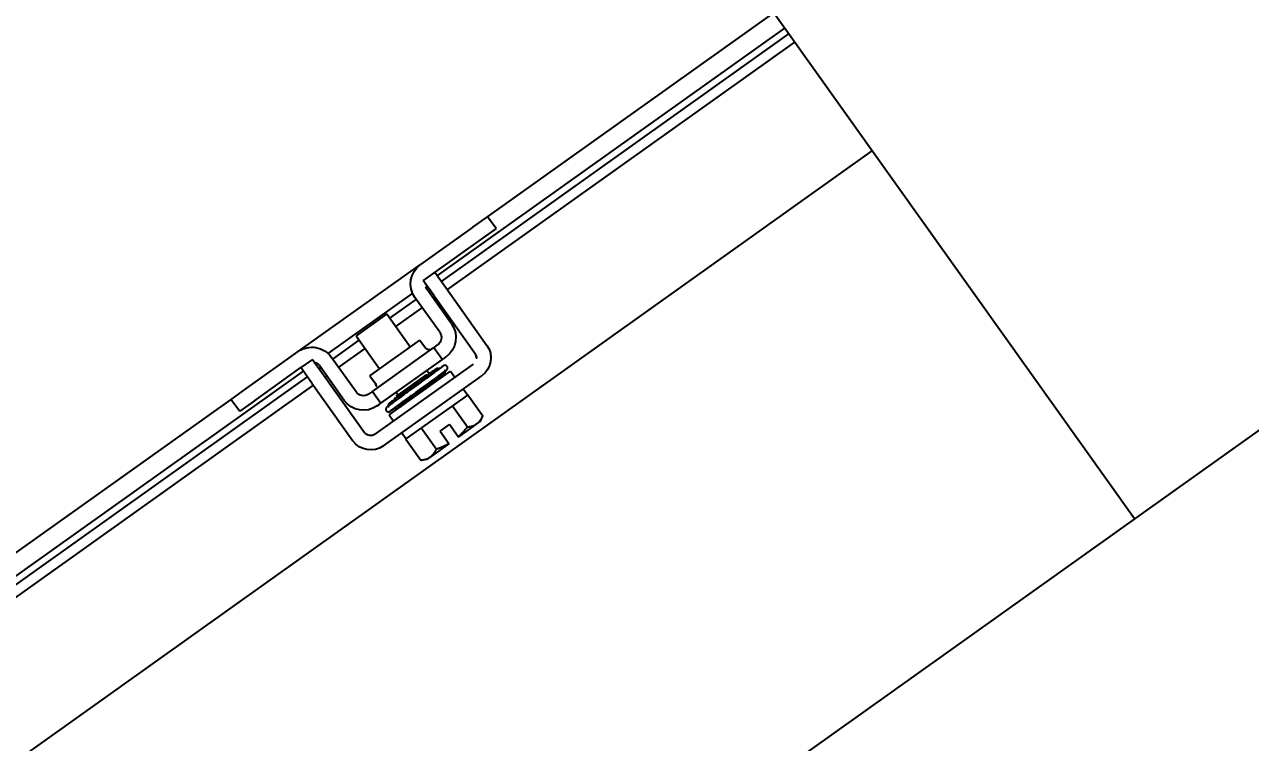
# Model space of a CAD drawing. Header units: feet. Extents: x 2321988 to 2329858, y 6722724 to 6730499.
# Drawn here: x 2326047.13 to 2326047.808, y 6726808.581 to 6726808.978 of the extents above; entities that cross this region are included whole.
import ezdxf

# ---------------------------------------------------------------- set-up
doc = ezdxf.new("R2010")
doc.units = ezdxf.units.FT
doc.header["$MEASUREMENT"] = 0
doc.header["$PDSIZE"] = 5
doc.layers.add('BESS Dimensions', color=3, linetype='Continuous')
doc.layers.add('C-BESS-EQUIPMENT', color=255, linetype='Continuous')
doc.styles.add('TG_DIMS', font='arial.ttf')
doc.dimstyles.new('TG-PROPOSED-ANNO', dxfattribs={"dimtxt": 0.1, "dimasz": 0.1, "dimexe": 0.05, "dimexo": 0.05, "dimgap": 0.02, "dimtad": 0, "dimtih": 1, "dimtoh": 1, "dimdsep": 46, "dimtxsty": 'TG_DIMS', "dimcen": 0, "dimclrd": 256, "dimclre": 256, "dimclrt": 256, "dimaunit": 1, "dimadec": 6, "dimazin": 2, "dimtfac": 1, "dimtofl": 0, "dimtmove": 1, "dimatfit": 3, "dimfxl": 1, "dimtolj": 1, "dimtzin": 0, "dimarcsym": 0})

# ---------------------------------------------------------------- blocks, each defined once
blk = doc.blocks.new('Midpoint Site Plan$0$GA 34.5kV 10MVAR Cap Bank top')
at = {"color": 0}
for p, q in [((23.5, 36.481), (-23.5, 36.481)), ((-18.565, 36.481), (-18.565, 31.352)), ((-28.9051, 33.4855), (-18.565, 33.4855)), ((-22.1586, 33.437), (-22.1921, 33.4177)), ((-22.1921, 33.247), (-22.1921, 33.4177)), ((-22.1347, 33.437), (-22.1586, 33.437)), ((-22.1347, 33.437), (-22.1233, 33.437)), ((-21.9771, 33.437), (-22.1233, 33.437)), ((-22.0657, 33.4177), (-22.0659, 33.4177)), ((-22.0659, 33.247), (-22.0659, 33.4177)), ((-22.0657, 33.247), (-22.0657, 33.4177)), ((-21.9771, 33.4353), (-21.9771, 33.437)), ((-21.9771, 33.336), (-21.9771, 33.4353)), ((-21.7559, 33.437), (-21.9021, 33.437)), ((-21.9021, 33.437), (-21.9021, 33.4353)), ((-21.9021, 33.4353), (-21.9021, 33.336)), ((-21.8132, 33.4177), (-21.8135, 33.4177)), ((-21.8135, 33.247), (-21.8135, 33.4177)), ((-21.8132, 33.247), (-21.8132, 33.4177)), ((-21.7559, 33.437), (-21.7445, 33.437)), ((-21.7206, 33.437), (-21.7445, 33.437)), ((-21.7206, 33.437), (-21.6871, 33.4177)), ((-21.6871, 33.247), (-21.6871, 33.4177)), ((-21.9771, 33.336), (-21.9021, 33.336)), ((-22.3396, 33.197), (-21.5396, 33.197)), ((-22.1921, 33.247), (-22.1895, 33.247)), ((-22.1896, 33.197), (-22.1896, 33.247)), ((-22.1895, 33.247), (-22.0685, 33.247)), ((-22.0685, 33.247), (-22.0659, 33.247)), ((-22.0657, 33.247), (-22.0659, 33.247)), ((-22.0657, 33.247), (-22.0606, 33.247)), ((-22.0606, 33.247), (-21.8186, 33.247)), ((-21.8186, 33.247), (-21.8135, 33.247)), ((-21.8132, 33.247), (-21.8135, 33.247)), ((-21.8132, 33.247), (-21.8107, 33.247)), ((-21.8107, 33.247), (-21.6896, 33.247)), ((-21.6896, 33.197), (-21.6896, 33.247)), ((-21.6896, 33.247), (-21.6871, 33.247)), ((-22.3396, 33.102), (-21.5396, 33.102)), ((-22.1896, 33.052), (-22.1896, 33.102)), ((-21.6896, 33.052), (-21.6896, 33.102)), ((-22.4846, 32.582), (-22.4846, 33.052)), ((-22.3896, 32.582), (-22.3896, 33.052)), ((-22.1896, 33.052), (-21.6896, 33.052)), ((-21.4896, 32.582), (-21.4896, 33.052)), ((-21.3946, 32.582), (-21.3946, 33.052)), ((-22.2201, 32.957), (-22.2061, 32.957)), ((-22.2061, 32.957), (-22.1901, 32.957)), ((-22.1901, 32.957), (-21.6891, 32.957)), ((-22.1901, 32.86), (-22.1901, 32.957)), ((-22.0821, 32.9795), (-21.8614, 32.9795)), ((-22.0646, 32.957), (-22.0646, 32.9795)), ((-21.8614, 32.9795), (-21.8388, 32.9795)), ((-21.8146, 32.957), (-21.8146, 32.9858)), ((-21.6891, 32.957), (-21.6731, 32.957)), ((-21.6891, 32.86), (-21.6891, 32.957)), ((-21.6731, 32.957), (-21.6591, 32.957)), ((-22.2201, 32.86), (-22.2061, 32.86)), ((-22.1901, 32.86), (-22.2061, 32.86)), ((-22.1901, 32.86), (-21.6891, 32.86)), ((-21.6731, 32.86), (-21.6891, 32.86)), ((-21.6731, 32.86), (-21.6591, 32.86)), ((-22.3771, 32.8), (-22.3771, 32.517)), ((-22.2801, 32.8), (-22.2801, 32.517)), ((-22.1431, 32.767), (-22.1431, 32.83)), ((-22.1431, 32.767), (-21.7361, 32.767)), ((-22.0646, 32.497), (-22.0646, 32.767)), ((-21.8146, 32.497), (-21.8146, 32.767)), ((-21.7361, 32.767), (-21.7361, 32.83)), ((-21.5991, 32.8), (-21.5991, 32.517)), ((-21.5021, 32.8), (-21.5021, 32.517)), ((-28.1121, 32.6003), (-22.4846, 32.6003)), ((-28.1121, 32.5327), (-22.4846, 32.5327)), ((-22.4846, 32.582), (-22.4846, 32.457)), ((-22.3896, 32.6003), (-22.3771, 32.6003)), ((-22.3896, 32.457), (-22.3896, 32.582)), ((-22.3896, 32.5327), (-22.3771, 32.5327)), ((-22.2801, 32.6003), (-22.0646, 32.6003)), ((-22.2801, 32.5327), (-22.0646, 32.5327)), ((-21.8146, 32.6003), (-21.5991, 32.6003)), ((-21.8146, 32.5327), (-21.5991, 32.5327)), ((-21.5021, 32.6003), (-21.4896, 32.6003)), ((-21.5021, 32.5327), (-21.4896, 32.5327)), ((-21.4896, 32.582), (-21.4896, 32.457)), ((-21.3946, 32.6003), (-18.565, 32.6003)), ((-21.3946, 32.457), (-21.3946, 32.582)), ((-21.3946, 32.5327), (-18.565, 32.5327)), ((-28.2251, 32.4853), (-22.4846, 32.4853)), ((-22.9831, 32.36), (-22.9831, 32.457)), ((-22.8631, 32.457), (-22.9831, 32.457)), ((-22.8631, 32.457), (-22.4846, 32.457)), ((-22.3896, 32.457), (-22.4846, 32.457)), ((-22.3896, 32.4853), (-22.3861, 32.4853)), ((-22.2833, 32.4853), (-21.5959, 32.4853)), ((-21.8146, 32.497), (-22.0646, 32.497)), ((-21.4931, 32.4853), (-21.4896, 32.4853)), ((-21.3946, 32.457), (-21.4896, 32.457)), ((-21.3946, 32.4853), (-18.565, 32.4853)), ((-21.0161, 32.457), (-21.3946, 32.457)), ((-20.8961, 32.457), (-21.0161, 32.457)), ((-20.8961, 32.457), (-20.8961, 32.36)), ((-29.7812, 32.36), (-22.983, 32.36)), ((-22.983, 32.36), (-22.8631, 32.36)), ((-22.8631, 32.36), (-22.4371, 32.36)), ((-22.4371, 32.36), (-21.4421, 32.36)), ((-21.0161, 32.36), (-21.4421, 32.36)), ((-21.0161, 32.36), (-20.8962, 32.36)), ((-20.8962, 32.36), (-18.565, 32.36))]:
    blk.add_line(p, q, dxfattribs=at)
for centre, radius, start, end in [((-22.3396, 33.052), 0.145, 90, 180), ((-21.5396, 33.052), 0.145, 0, 90), ((-22.3396, 33.052), 0.05, 90, 180), ((-21.5396, 33.052), 0.05, 0, 90), ((-22.0921, 33.0345), 0.0175, 90, 139.00995), ((-21.7871, 33.0345), 0.0175, 26.61347, 90), ((-22.2201, 32.8), 0.157, 90, 180), ((-22.0821, 32.997), 0.0175, 209.02691, 270), ((-21.8388, 32.997), 0.0175, 270, 320.943), ((-21.6591, 32.8), 0.157, 0, 90), ((-22.2201, 32.8), 0.06, 90, 180), ((-22.1731, 32.83), 0.03, 0, 90), ((-21.7061, 32.83), 0.03, 90, 180), ((-21.6591, 32.8), 0.06, 0, 90), ((-22.4371, 32.517), 0.157, 270, 0), ((-22.4371, 32.517), 0.06, 322.34154, 0), ((-21.4421, 32.517), 0.157, 180, 270), ((-21.4421, 32.517), 0.06, 180, 217.65846)]:
    blk.add_arc(centre, radius, start, end, dxfattribs=at)
for points, weights in [([(-22.1921, 33.4177), (-22.1614, 33.4354), (-22.1347, 33.437)], [1.77202555238, 1.89562418831, 1.90764920171]), ([(-22.1233, 33.437), (-22.0967, 33.4354), (-22.0659, 33.4177)], [1.90764920171, 1.89562418831, 1.77202555238]), ([(-22.0657, 33.4177), (-22.0185, 33.4313), (-21.9771, 33.4353)], [1.77194828671, 1.8651771461, 1.89482110751]), ([(-21.9021, 33.4353), (-21.8606, 33.4313), (-21.8135, 33.4177)], [1.89482110751, 1.8651771461, 1.77194828671]), ([(-21.8132, 33.4177), (-21.7825, 33.4354), (-21.7559, 33.437)], [1.77202555238, 1.89562418831, 1.90764920171]), ([(-21.7445, 33.437), (-21.7178, 33.4354), (-21.6871, 33.4177)], [1.90764920171, 1.89562418831, 1.77202555238])]:
    blk.add_rational_spline(points, weights, degree=2, dxfattribs=at)
for points, knots in [([(-22.1894, 33.0182), (-22.1894, 33.0199), (-22.1891, 33.0215), (-22.188, 33.0247), (-22.1873, 33.0263), (-22.1852, 33.0293), (-22.1838, 33.0308), (-22.1815, 33.0326), (-22.1807, 33.0331), (-22.1792, 33.0339), (-22.1785, 33.0343), (-22.1775, 33.0347), (-22.177, 33.0349), (-22.1761, 33.0352), (-22.1756, 33.0353), (-22.1748, 33.0355), (-22.1745, 33.0355), (-22.1738, 33.0356), (-22.1735, 33.0357), (-22.1725, 33.0358), (-22.172, 33.0358), (-22.1696, 33.036), (-22.1673, 33.0361), (-22.1579, 33.0363), (-22.1481, 33.0365), (-22.1354, 33.0367)], [0, 0, 0, 0, 0.012609, 0.012609, 0.0258086, 0.0258086, 0.04072, 0.04072, 0.0483375, 0.0483375, 0.0545733, 0.0545733, 0.0587367, 0.0587367, 0.064982, 0.064982, 0.0714229, 0.0714229, 0.0824659, 0.0824659, 0.1111363, 0.1111363, 0.1972339, 0.1972339, 0.3735985, 0.3735985, 0.3735985, 0.3735985]), ([(-22.1202, 32.9996), (-22.1363, 32.9998), (-22.1494, 32.9999), (-22.1618, 33.0002), (-22.1646, 33.0003), (-22.1689, 33.0004), (-22.1704, 33.0005), (-22.1723, 33.0006), (-22.1728, 33.0006), (-22.1741, 33.0008), (-22.1744, 33.0009), (-22.1752, 33.0011), (-22.1757, 33.0012), (-22.1767, 33.0015), (-22.1772, 33.0016), (-22.1787, 33.0022), (-22.1799, 33.0028), (-22.1819, 33.0042), (-22.1829, 33.0049), (-22.1852, 33.0071), (-22.1863, 33.0086), (-22.1882, 33.012), (-22.1889, 33.014), (-22.1893, 33.0168), (-22.1894, 33.0175), (-22.1894, 33.0182)], [0, 0, 0, 0, 0.1949266, 0.1949266, 0.2716069, 0.2716069, 0.3361056, 0.3361056, 0.367052, 0.367052, 0.3741653, 0.3741653, 0.3811157, 0.3811157, 0.3859674, 0.3859674, 0.3957598, 0.3957598, 0.4054396, 0.4054396, 0.4197164, 0.4197164, 0.4353906, 0.4353906, 0.4409487, 0.4409487, 0.4409487, 0.4409487]), ([(-22.1698, 33.0355), (-22.1698, 33.0355), (-22.1698, 33.0355), (-22.1696, 33.0355), (-22.169, 33.0355), (-22.1661, 33.0353), (-22.1622, 33.0352), (-22.1482, 33.0349), (-22.1356, 33.0347), (-22.12, 33.0346)], [0.0896774, 0.0896774, 0.0896774, 0.0896774, 0.0957082, 0.0957082, 0.134078, 0.134078, 0.2496755, 0.2496755, 0.4383083, 0.4383083, 0.4383083, 0.4383083]), ([(-22.1362, 33.0348), (-22.1357, 33.0362), (-22.135, 33.0375), (-22.1331, 33.0403), (-22.1317, 33.0417), (-22.1294, 33.0435), (-22.1286, 33.0441), (-22.1272, 33.0449), (-22.1265, 33.0452), (-22.1254, 33.0456), (-22.125, 33.0458), (-22.1241, 33.0461), (-22.1236, 33.0462), (-22.1227, 33.0464), (-22.1224, 33.0465), (-22.1216, 33.0466), (-22.1213, 33.0467), (-22.12, 33.0468), (-22.1193, 33.0469), (-22.1158, 33.0471), (-22.1119, 33.0472), (-22.1058, 33.0474), (-22.1049, 33.0474), (-22.1039, 33.0474)], [0.0145416, 0.0145416, 0.0145416, 0.0145416, 0.0258873, 0.0258873, 0.0408324, 0.0408324, 0.0484022, 0.0484022, 0.0545013, 0.0545013, 0.058666, 0.058666, 0.0652242, 0.0652242, 0.0722512, 0.0722512, 0.0845265, 0.0845265, 0.1191831, 0.1191831, 0.2236109, 0.2236109, 0.2407082, 0.2407082, 0.2407082, 0.2407082]), ([(-22.12, 33.0346), (-22.104, 33.0344), (-22.0845, 33.0342), (-22.0418, 33.0338), (-22.018, 33.0336), (-21.969, 33.0332), (-21.9431, 33.033), (-21.8931, 33.0326), (-21.8683, 33.0325), (-21.8221, 33.0321), (-21.8002, 33.0319), (-21.7633, 33.0315), (-21.7475, 33.0313), (-21.7231, 33.0309), (-21.7145, 33.0307), (-21.7086, 33.0305), (-21.7077, 33.0304), (-21.7061, 33.0303), (-21.7056, 33.0303), (-21.7039, 33.0299), (-21.7035, 33.0298), (-21.7026, 33.0296), (-21.7022, 33.0294), (-21.7007, 33.0289), (-21.6996, 33.0283), (-21.6975, 33.027), (-21.6965, 33.0263), (-21.6943, 33.0242), (-21.6931, 33.0227), (-21.6911, 33.0194), (-21.6904, 33.0174), (-21.6899, 33.0145), (-21.6898, 33.0137), (-21.6898, 33.0128)], [0, 0, 0, 0, 0.193523, 0.193523, 0.384655, 0.384655, 0.577454, 0.577454, 0.767837, 0.767837, 0.961877, 0.961877, 1.152035, 1.152035, 1.34689, 1.34689, 1.395624, 1.395624, 1.419923, 1.419923, 1.425541, 1.425541, 1.430358, 1.430358, 1.440097, 1.440097, 1.449709, 1.449709, 1.463659, 1.463659, 1.479357, 1.479357, 1.486108, 1.486108, 1.486108, 1.486108]), ([(-22.1174, 33.0464), (-22.1174, 33.0464), (-22.1174, 33.0464), (-22.1173, 33.0464), (-22.1168, 33.0464), (-22.1144, 33.0463), (-22.1114, 33.0461), (-22.1011, 33.0459), (-22.092, 33.0457), (-22.0688, 33.0453), (-22.0537, 33.0451), (-22.0207, 33.0448), (-22.0023, 33.0446), (-21.9631, 33.0442), (-21.9417, 33.044), (-21.9005, 33.0436), (-21.8802, 33.0435), (-21.8414, 33.0431), (-21.8224, 33.0429), (-21.7896, 33.0425), (-21.7753, 33.0423), (-21.753, 33.042), (-21.7447, 33.0418), (-21.7374, 33.0415), (-21.7358, 33.0414), (-21.7338, 33.0413), (-21.7333, 33.0413), (-21.7315, 33.0409), (-21.7309, 33.0408), (-21.7296, 33.0404), (-21.7291, 33.0403), (-21.728, 33.0399), (-21.7273, 33.0395), (-21.7258, 33.0387), (-21.725, 33.0382), (-21.723, 33.0367), (-21.7219, 33.0356), (-21.7201, 33.0334), (-21.7193, 33.0321), (-21.7186, 33.0308)], [0.053063, 0.053063, 0.053063, 0.053063, 0.056041, 0.056041, 0.091335, 0.091335, 0.177291, 0.177291, 0.316247, 0.316247, 0.467947, 0.467947, 0.618494, 0.618494, 0.778304, 0.778304, 0.933042, 0.933042, 1.095719, 1.095719, 1.259264, 1.259264, 1.421666, 1.421666, 1.487101, 1.487101, 1.518528, 1.518528, 1.529962, 1.529962, 1.534996, 1.534996, 1.541481, 1.541481, 1.549212, 1.549212, 1.560806, 1.560806, 1.571953, 1.571953, 1.571953, 1.571953]), ([(-21.7857, 33.052), (-21.7854, 33.052), (-21.7851, 33.0519), (-21.7836, 33.0517), (-21.7823, 33.0514), (-21.7811, 33.051), (-21.7811, 33.051), (-21.7811, 33.051)], [1.37267923, 1.37267923, 1.37267923, 1.37267923, 1.3748469, 1.3748469, 1.38455915, 1.38455915, 1.38464673, 1.38464673, 1.38464673, 1.38464673]), ([(-21.6898, 33.0128), (-21.6898, 33.0111), (-21.6901, 33.0095), (-21.6911, 33.0063), (-21.6919, 33.0047), (-21.694, 33.0017), (-21.6953, 33.0002), (-21.6976, 32.9984), (-21.6984, 32.9979), (-21.6999, 32.9971), (-21.7006, 32.9967), (-21.7017, 32.9963), (-21.7021, 32.9961), (-21.7031, 32.9958), (-21.7036, 32.9957), (-21.7044, 32.9955), (-21.7047, 32.9955), (-21.7054, 32.9954), (-21.7057, 32.9953), (-21.7067, 32.9952), (-21.7072, 32.9952), (-21.7096, 32.995), (-21.7118, 32.9949), (-21.7213, 32.9947), (-21.7312, 32.9945), (-21.7439, 32.9943)], [0, 0, 0, 0, 0.012609, 0.012609, 0.0258086, 0.0258086, 0.04072, 0.04072, 0.0483375, 0.0483375, 0.0545733, 0.0545733, 0.0587367, 0.0587367, 0.064982, 0.064982, 0.0714229, 0.0714229, 0.0824659, 0.0824659, 0.1111363, 0.1111363, 0.1972339, 0.1972339, 0.3739178, 0.3739178, 0.3739178, 0.3739178]), ([(-21.7615, 32.9848), (-21.7615, 32.9848), (-21.7615, 32.9848), (-21.7618, 32.9848), (-21.7625, 32.9849), (-21.7658, 32.985), (-21.7696, 32.9851), (-21.7819, 32.9854), (-21.7919, 32.9855), (-21.8171, 32.9859), (-21.833, 32.9861), (-21.8675, 32.9864), (-21.8864, 32.9866), (-21.9263, 32.9869), (-21.9479, 32.9871), (-21.9889, 32.9875), (-22.009, 32.9877), (-22.0471, 32.988), (-22.0654, 32.9882), (-22.084, 32.9884), (-22.0869, 32.9885), (-22.0908, 32.9885), (-22.0919, 32.9885), (-22.0963, 32.9886), (-22.0995, 32.9886), (-22.1117, 32.9888), (-22.1196, 32.9889), (-22.1354, 32.9893), (-22.1412, 32.9894), (-22.1455, 32.9897), (-22.146, 32.9898), (-22.1477, 32.9901), (-22.1483, 32.9902), (-22.1495, 32.9905), (-22.15, 32.9907), (-22.1511, 32.9911), (-22.1518, 32.9914), (-22.1533, 32.9922), (-22.1541, 32.9927), (-22.156, 32.9942), (-22.1571, 32.9952), (-22.159, 32.9975), (-22.1599, 32.9988), (-22.1606, 33.0002)], [0.087747, 0.087747, 0.087747, 0.087747, 0.094898, 0.094898, 0.135648, 0.135648, 0.231517, 0.231517, 0.373729, 0.373729, 0.527032, 0.527032, 0.678588, 0.678588, 0.838795, 0.838795, 0.993695, 0.993695, 1.156936, 1.156936, 1.187331, 1.187331, 1.199944, 1.199944, 1.237808, 1.237808, 1.351992, 1.351992, 1.522792, 1.522792, 1.553548, 1.553548, 1.564221, 1.564221, 1.569146, 1.569146, 1.57562, 1.57562, 1.583252, 1.583252, 1.594704, 1.594704, 1.606332, 1.606332, 1.606332, 1.606332]), ([(-21.7093, 32.9955), (-21.7093, 32.9955), (-21.7093, 32.9955), (-21.7096, 32.9955), (-21.7102, 32.9955), (-21.7131, 32.9957), (-21.717, 32.9958), (-21.7306, 32.9961), (-21.7425, 32.9962), (-21.7725, 32.9966), (-21.7913, 32.9968), (-21.8332, 32.9972), (-21.8569, 32.9974), (-21.9056, 32.9977), (-21.9314, 32.9979), (-21.9815, 32.9983), (-22.0065, 32.9985), (-22.053, 32.9989), (-22.0752, 32.9991), (-22.1035, 32.9994), (-22.1123, 32.9995), (-22.1202, 32.9996)], [0.089677, 0.089677, 0.089677, 0.089677, 0.095708, 0.095708, 0.134078, 0.134078, 0.249675, 0.249675, 0.430063, 0.430063, 0.62008, 0.62008, 0.811755, 0.811755, 1.004055, 1.004055, 1.194729, 1.194729, 1.38853, 1.38853, 1.484256, 1.484256, 1.484256, 1.484256]), ([(-21.743, 32.9962), (-21.7435, 32.9949), (-21.7442, 32.9937), (-21.746, 32.991), (-21.7474, 32.9895), (-21.7497, 32.9877), (-21.7505, 32.9872), (-21.752, 32.9863), (-21.7527, 32.986), (-21.7538, 32.9856), (-21.7542, 32.9854), (-21.7552, 32.9851), (-21.7557, 32.985), (-21.7565, 32.9848), (-21.7568, 32.9847), (-21.7576, 32.9846), (-21.7579, 32.9846), (-21.759, 32.9845), (-21.7596, 32.9844), (-21.7625, 32.9843), (-21.7655, 32.9842), (-21.7774, 32.9838), (-21.7892, 32.9836), (-21.8072, 32.9834), (-21.8108, 32.9834), (-21.8146, 32.9833)], [0.0152033, 0.0152033, 0.0152033, 0.0152033, 0.0258225, 0.0258225, 0.0407339, 0.0407339, 0.0483573, 0.0483573, 0.0546321, 0.0546321, 0.0588331, 0.0588331, 0.065103, 0.065103, 0.0715507, 0.0715507, 0.0826999, 0.0826999, 0.1124921, 0.1124921, 0.2021466, 0.2021466, 0.3691071, 0.3691071, 0.4079956, 0.4079956, 0.4079956, 0.4079956])]:
    blk.add_open_spline(points, degree=3, knots=knots, dxfattribs=at)
for points in [[(-21.7718, 33.043), (-21.7716, 33.0427), (-21.7715, 33.0425), (-21.7714, 33.0423)], [(-21.7173, 33.0269), (-21.717, 33.0258), (-21.7169, 33.0247), (-21.7169, 33.0237)], [(-22.1619, 33.0041), (-22.1621, 33.0052), (-22.1622, 33.0063), (-22.1622, 33.0073)], [(-22.0955, 32.9858), (-22.0963, 32.9867), (-22.097, 32.9876), (-22.0976, 32.9886)]]:
    blk.add_open_spline(points, degree=3, dxfattribs=at)
blk = doc.blocks.new('*D110')
at = {"layer": 'BESS Dimensions', "lineweight": -2, "transparency": 16777216}
for p, q in [((2325959.34189, 6726878.57879), (2325907.90665, 6726841.93239)), ((2325917.78142, 6726836.6894), (2325957.7158, 6726780.63931)), ((2326007.72205, 6726710.45279), (2325967.78767, 6726766.50288)), ((2326060.88777, 6726736.05358), (2326009.45252, 6726699.40718))]:
    blk.add_line(p, q, dxfattribs=at)
at = {"layer": 'BESS Dimensions', "transparency": 16777216}
for points in [[(2325919.13881, 6726837.65651), (2325916.42404, 6726835.7223), (2325911.9788, 6726844.8337)], [(2326009.07944, 6726711.41989), (2326006.36467, 6726709.48568), (2326013.52467, 6726702.30849)]]:
    blk.add_solid(points, dxfattribs=at)
at = {"layer": 'Defpoints', "color": 0, "transparency": 16777216}
for p in [(2325963.41404, 6726881.48011), (2326064.95991, 6726738.95489), (2326013.52467, 6726702.30849)]:
    blk.add_point(p, dxfattribs=at)
at = {"layer": 'BESS Dimensions', "transparency": 16777216, "insert": (2325962.75174, 6726773.5711), "char_height": 10, "attachment_point": 5, "style": 'TG_DIMS'}
blk.add_mtext("\\A1;175'", dxfattribs=at)

msp = doc.modelspace()

# ---------------------------------------------------------------- block references
at = {"layer": 'C-BESS-EQUIPMENT', "xscale": -0.08333333333333331, "yscale": 0.08333333333333331, "zscale": 0.08333333333333331, "rotation": 215.4689808292026}
msp.add_blockref('Midpoint Site Plan$0$GA 34.5kV 10MVAR Cap Bank top', (2326047.23954, 6726812.07806), dxfattribs=at)

# ---------------------------------------------------------------- dimensions: what is measured, and where the dimension line sits
at = {"layer": 'BESS Dimensions'}
dim = msp.add_aligned_dim(p1=(2325963.41404, 6726881.48011), p2=(2326064.95991, 6726738.95489), distance=-63.15491, dimstyle='TG-PROPOSED-ANNO', override={"dimscale": 50, "dimpost": "'"}, dxfattribs=at)
dim.commit()
dim.dimension.update_dxf_attribs({"geometry": '*D110', "text_midpoint": (2325962.75174, 6726773.5711)})

doc.saveas('drawing.dxf')
